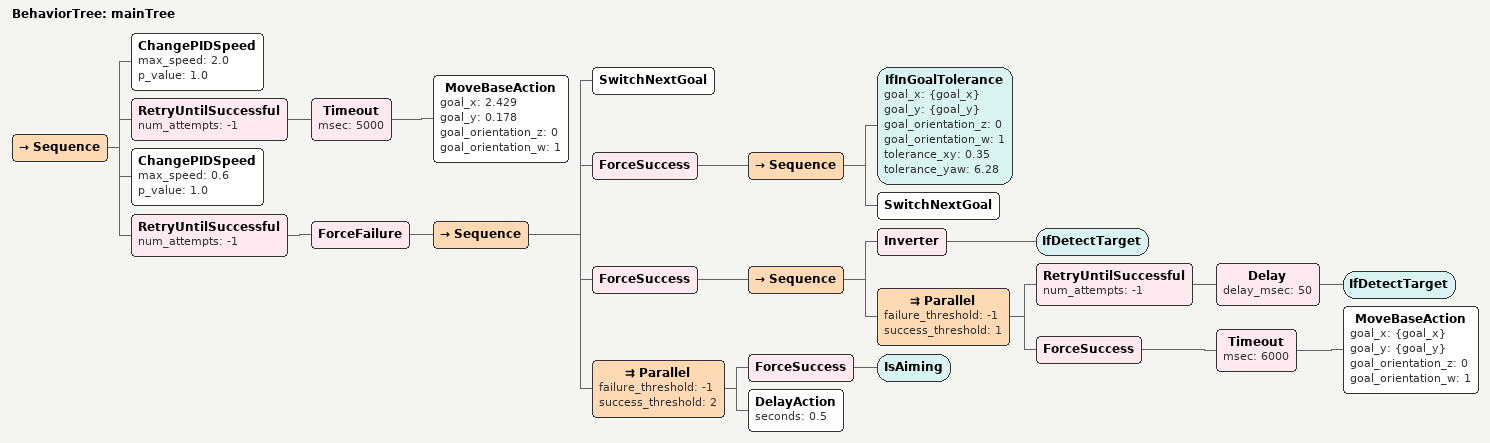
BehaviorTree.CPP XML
<?xml version="1.0" encoding="UTF-8"?>
<root BTCPP_format="3"
      main_tree_to_execute="mainTree">
  <BehaviorTree ID="mainTree">
    <Sequence>
      <ChangePIDSpeed max_speed="2.0"
                      p_value="1.0"/>
      <RetryUntilSuccessful num_attempts="-1">
        <Timeout msec="5000">
          <MoveBaseAction goal_x="2.429"
                          goal_y="0.178"
                          goal_orientation_z="0"
                          goal_orientation_w="1"/>
        </Timeout>
      </RetryUntilSuccessful>
      <ChangePIDSpeed max_speed="0.6"
                      p_value="1.0"/>
      <RetryUntilSuccessful num_attempts="-1">
        <ForceFailure>
          <Sequence>
            <SwitchNextGoal/>
            <ForceSuccess>
              <Sequence>
                <IfInGoalTolerance goal_x="{goal_x}"
                                   goal_y="{goal_y}"
                                   goal_orientation_z="0"
                                   goal_orientation_w="1"
                                   tolerance_xy="0.35"
                                   tolerance_yaw="6.28"/>
                <SwitchNextGoal/>
              </Sequence>
            </ForceSuccess>
            <ForceSuccess>
              <Sequence>
                <Inverter>
                  <IfDetectTarget/>
                </Inverter>
                <Parallel failure_threshold="-1"
                          success_threshold="1">
                  <RetryUntilSuccessful num_attempts="-1">
                    <Delay delay_msec="50">
                      <IfDetectTarget/>
                    </Delay>
                  </RetryUntilSuccessful>
                  <ForceSuccess>
                    <Timeout msec="6000">
                      <MoveBaseAction goal_x="{goal_x}"
                                      goal_y="{goal_y}"
                                      goal_orientation_z="0"
                                      goal_orientation_w="1"/>
                    </Timeout>
                  </ForceSuccess>
                </Parallel>
              </Sequence>
            </ForceSuccess>
            <Parallel failure_threshold="-1"
                      success_threshold="2">
              <ForceSuccess>
                <IsAiming/>
              </ForceSuccess>
              <DelayAction seconds="0.5"/>
            </Parallel>
          </Sequence>
        </ForceFailure>
      </RetryUntilSuccessful>
    </Sequence>
  </BehaviorTree>

</root>
